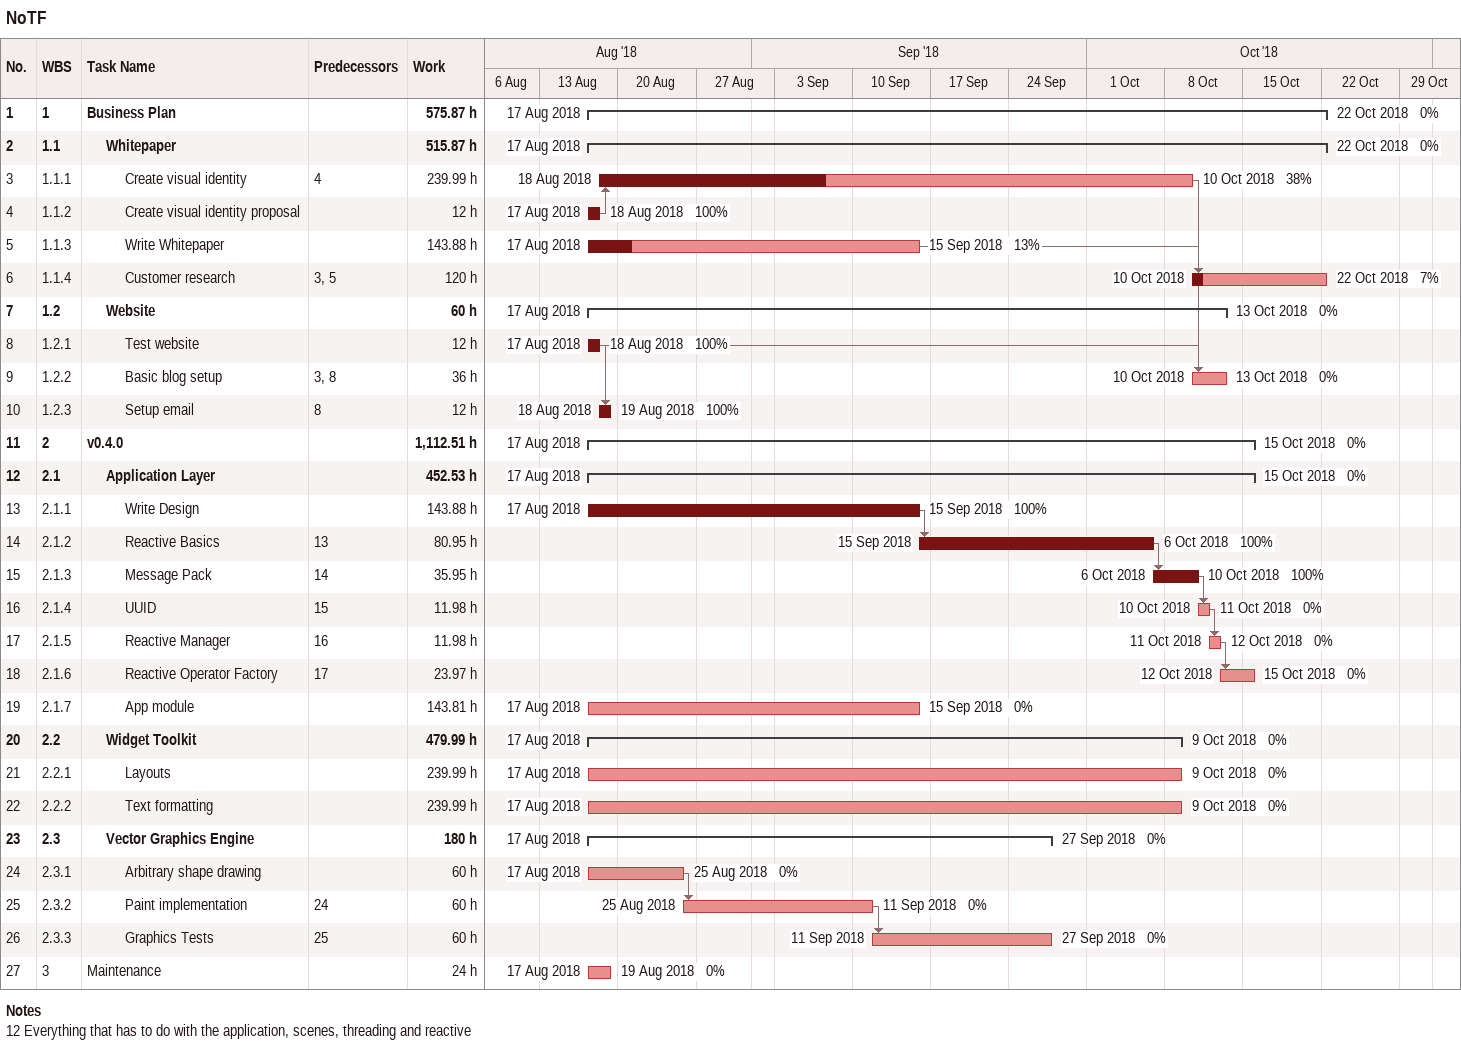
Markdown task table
NoTF

| ID | WBS | Task | Start | Finish | Predecessors | % complete | Work (h) |
|---|---|---|---|---|---|---|---|
| 1 | 1 | **Business Plan** | 2018-08-17 | 2018-10-22 |  | 0 | 575.87 |
| 2 | 1.1 | **Whitepaper** | 2018-08-17 | 2018-10-22 |  | 0 | 515.87 |
| 3 | 1.1.1 | Create visual identity | 2018-08-18 | 2018-10-10 | 4 | 38 | 239.99 |
| 4 | 1.1.2 | Create visual identity proposal | 2018-08-17 | 2018-08-18 |  | 100 | 12 |
| 5 | 1.1.3 | Write Whitepaper | 2018-08-17 | 2018-09-15 |  | 13 | 143.88 |
| 6 | 1.1.4 | Customer research | 2018-10-10 | 2018-10-22 | 3, 5 | 7 | 120 |
| 7 | 1.2 | **Website** | 2018-08-17 | 2018-10-13 |  | 0 | 60 |
| 8 | 1.2.1 | Test website | 2018-08-17 | 2018-08-18 |  | 100 | 12 |
| 9 | 1.2.2 | Basic blog setup | 2018-10-10 | 2018-10-13 | 3, 8 | 0 | 36 |
| 10 | 1.2.3 | Setup email | 2018-08-18 | 2018-08-19 | 8 | 100 | 12 |
| 11 | 2 | **v0.4.0** | 2018-08-17 | 2018-10-15 |  | 0 | 1112.51 |
| 12 | 2.1 | **Application Layer** | 2018-08-17 | 2018-10-15 |  | 0 | 452.53 |
| 13 | 2.1.1 | Write Design | 2018-08-17 | 2018-09-15 |  | 100 | 143.88 |
| 14 | 2.1.2 | Reactive Basics | 2018-09-15 | 2018-10-06 | 13 | 100 | 80.95 |
| 15 | 2.1.3 | Message Pack | 2018-10-06 | 2018-10-10 | 14 | 100 | 35.95 |
| 16 | 2.1.4 | UUID | 2018-10-10 | 2018-10-11 | 15 | 0 | 11.98 |
| 17 | 2.1.5 | Reactive Manager | 2018-10-11 | 2018-10-12 | 16 | 0 | 11.98 |
| 18 | 2.1.6 | Reactive Operator Factory | 2018-10-12 | 2018-10-15 | 17 | 0 | 23.97 |
| 19 | 2.1.7 | App module | 2018-08-17 | 2018-09-15 |  | 0 | 143.81 |
| 20 | 2.2 | **Widget Toolkit** | 2018-08-17 | 2018-10-09 |  | 0 | 479.99 |
| 21 | 2.2.1 | Layouts | 2018-08-17 | 2018-10-09 |  | 0 | 239.99 |
| 22 | 2.2.2 | Text formatting | 2018-08-17 | 2018-10-09 |  | 0 | 239.99 |
| 23 | 2.3 | **Vector Graphics Engine** | 2018-08-17 | 2018-09-27 |  | 0 | 180 |
| 24 | 2.3.1 | Arbitrary shape drawing | 2018-08-17 | 2018-08-25 |  | 0 | 60 |
| 25 | 2.3.2 | Paint implementation | 2018-08-25 | 2018-09-11 | 24 | 0 | 60 |
| 26 | 2.3.3 | Graphics Tests | 2018-09-11 | 2018-09-27 | 25 | 0 | 60 |
| 27 | 3 | Maintenance | 2018-08-17 | 2018-08-19 |  | 0 | 24 |

Notes
- 12: Everything that has to do with the application, scenes, threading and reactive
